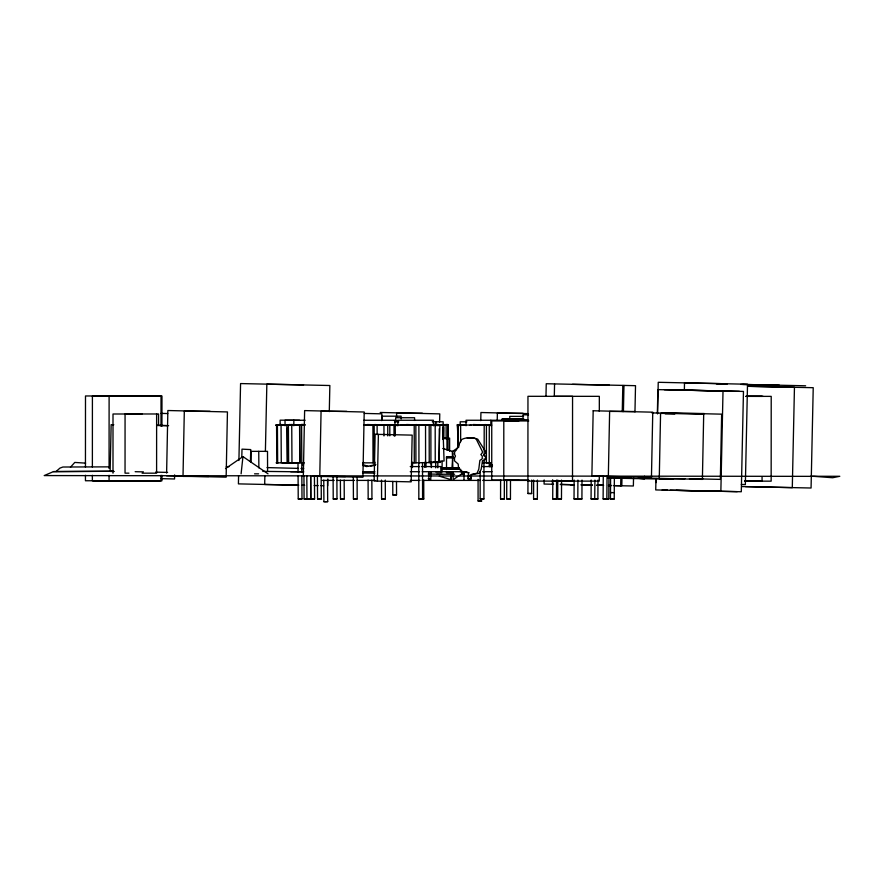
<?xml version="1.0" encoding="UTF-8"?>
<svg xmlns="http://www.w3.org/2000/svg" width="884" height="884" viewBox="0 0 884 884"><rect width="100%" height="100%" fill="white"/><g stroke="black" fill="none" stroke-linecap="round" stroke-linejoin="round"><path stroke-width="1.33" d="M85.45 475.283L85.45 480.752L158.954 480.786M85.45 467.072L85.494 395.966L161.971 396.021L161.949 426.11M92.367 475.294L92.367 480.763L161.916 480.808L161.927 475.338M92.378 467.095L92.411 395.977M109.064 480.786L109.064 475.316M109.075 468.476L109.108 395.999M112.997 473.172L113.008 413.999L158.567 413.977L158.556 424.994M156.623 414.01L156.601 473.172L142.092 473.172M160.976 475.349L160.965 480.819L93.317 480.752M160.998 426.121L161.021 396.032L93.361 395.966M394.938 425.745L394.949 420.254L363.888 420.254M479.846 500.974L478.078 500.952L478.078 479.382M483.957 462.553L483.913 498.941L480.145 498.93L480.167 471.979M482.763 462.862L484.167 462.84L484.167 458.807M484.167 456.122L484.2 425.182L487.935 424.994M486.775 462.763L491.482 462.818L486.377 462.862L486.421 425.204L457.315 424.95L458.453 446.475M489.239 462.851L489.283 425.193L491.504 425.182M599.286 475.658L599.286 481.128L527.914 481.095L527.958 396.308L599.33 396.341L599.319 411.392M762.063 477.04L762.063 481.15L744.626 481.128M397.888 425.745L397.899 420.254L433.403 420.254L433.392 425.745M435.823 424.541L435.834 421.79M502.278 498.963L500.554 498.919L500.609 480.056M500.554 498.919L504.322 498.941L504.366 480.078M506.742 480.056L506.709 498.93L508.841 498.963L510.455 498.941L510.488 480.078M537.406 480.078L537.35 498.941L535.107 498.952L533.582 498.93L533.638 480.056M460.166 425.922L460.188 421.79L466.918 421.79M466.023 425.745L466.045 420.254L515.77 420.254M490.819 425.745L490.852 420.254M531.715 480.045L531.671 493.526L529.505 493.526L527.914 493.504L527.969 480.023M561.561 480.078L561.473 498.952L560.08 498.963L557.705 498.919L557.782 480.056M509.759 420.497L509.781 416.375L523.549 416.375M523.008 420.331L523.041 414.828L528.544 414.828M556.577 480.078L556.489 498.952L554.191 498.952L552.71 498.919L552.809 480.045M577.915 480.089L577.804 498.952L576.368 498.952L574.036 498.919L574.136 480.045M579.915 498.952L578.147 498.919L581.915 498.952L582.015 480.089M593.098 498.93L597.882 498.963L597.993 480.089M592.766 498.941L591.076 498.919L591.175 480.045M591.053 498.907L594.7 498.963L594.932 480.089M603.275 476.001L603.109 498.907L604.7 498.941L606.855 498.963L607.032 476.045M606.104 498.952L605.032 498.907L608.8 498.963L608.943 477.393M614.38 477.393L614.225 498.963L612.833 498.941L610.457 498.907L610.601 477.349M166.612 473.028L167.861 410.519L227.442 411.933L226.138 477.161L166.568 475.747M174.634 474.896L174.557 478.973L161.01 478.642M303.322 475.824L304.626 410.596L364.208 412.01L362.904 477.238L312.803 476.045M381.733 420.64L381.877 413.845L364.274 413.425M396.551 417.193L396.64 413.115L422.364 413.215M439.602 422.033L439.768 413.878L380.186 412.463M480.763 420.673L480.929 412.519L528.323 413.646M497.239 419.966L497.372 413.171L523.107 413.281M644.513 476.244L644.458 478.962L639.364 478.41M238.592 475.636L238.415 483.879L297.93 485.172M238.912 460.52L240.57 383.568L329.854 385.512L329.29 411.613M264.857 476.233L264.681 484.476L298.803 485.161M265.388 451.503L266.846 384.164L303.577 384.905M327.699 485.824L327.842 478.951M377.391 481.128L378.396 434.398M544.168 479.924L544.08 484.045L553.55 484.255M545.981 396.109L546.246 383.733L635.519 385.678L634.966 411.789M552.412 484.31L552.5 480.189M554.301 396.363L554.566 383.999M620.667 485.78L620.844 477.537M622.259 411.579L622.822 385.468M621.993 477.526L621.817 485.769L613.805 485.603M623.419 411.568L623.971 385.457M633.541 477.747L633.364 485.99L613.96 485.636M655.961 478.94L655.729 489.935L741.3 491.747L743.466 391.435L657.884 389.623L657.376 412.983M656.072 482.609L656.16 478.487M657.552 413.911L658.237 382.297L747.51 384.242L745.356 484.554L741.3 484.465M684.36 389.778L684.503 382.905L721.245 383.645M241.807 457.127L241.995 449.149L250.747 449.591L250.448 461.57M412.408 467.514L412.673 462.166M431.116 471.647L430.707 479.669L428.243 478.576M431.315 467.636L431.591 462.288M451.669 471.647L451.072 479.669L439.304 476.178M451.978 467.636L453.083 452.917M241.1 473.835L242.956 456.608L268.029 473.835M374.672 464.84L374.993 462.166M431.016 464.962L431.37 462.288M468.542 477.526L468.907 474.929M363.136 464.84L363.534 462.166M438.033 424.707L434.143 424.276M70.444 467.238L74.775 462.431L85.615 463.139M412.574 462.862L440.586 462.365L429.016 462.199M810.915 476.266L839.8 476.288L832.651 477.736L814.12 476.354L44.2 475.581L53.449 471.625L56.046 471.537L59.913 468.122L62.886 467.017L109.262 466.863M225.508 468.597L242.956 456.608M458.796 447.149L452.31 451.58L452.84 467.636M464.034 472.266L453.227 479.669L452.973 471.647M370.341 466.288L375.468 465.139M422.033 498.963L423.779 498.919L423.734 480.056M375.855 464.564L366.628 466.575L362.827 465.426M533.582 498.93L535.339 498.907M448.011 439.381L447.967 424.585L394.761 425.127L394.772 435.889M304.173 462.84L299.809 462.862L299.577 425.204L304.383 425.127M483.04 424.906L485.449 424.53M524.278 419.624L502.51 419.237L505.339 419.138M333.102 476.045L333.224 498.952L335.014 498.919M335.213 498.952L336.992 498.919L336.87 476.001M323.765 480.134L323.909 501.692L325.643 501.659M325.931 501.681L327.677 501.648L327.533 480.078M552.71 498.919L554.511 498.919M469.957 425.182L471.15 425.06M394.01 435.812L393.999 425.06L398.098 424.85M457.315 424.95L465.581 424.972M394.96 435.867L394.761 425.127L398.098 425.071L393.999 425.06L398.187 425.027M480.145 498.93L483.913 498.941M291.742 425.16L299.698 425.182L299.93 462.84L291.974 462.818L291.742 425.16L293.654 425.105M353.313 477.382L353.412 498.952L357.18 498.919L357.092 477.36M357.18 498.919L353.467 498.952M557.705 498.919L561.473 498.952M340.384 480.089L340.495 498.952L344.274 498.919L344.163 480.045M478.078 500.952L481.846 500.952L480.078 500.93M395.082 424.873L397.844 424.861L368.705 425.06M381.523 480.078L381.579 498.941L383.8 498.952L385.336 498.93L385.28 480.056M368.076 480.078L368.175 498.952L370.44 498.952L371.943 498.919L371.844 480.045M438.32 424.574L435.702 424.563M392.75 481.404L392.805 494.885L394.938 494.885L396.551 494.863L396.496 481.382M523.604 419.458L501.847 419.16L503.173 419.204M418.773 462.553L418.828 498.941L423.779 498.919M422.519 462.531L422.585 498.93L420.044 498.941L421.082 498.963M480.366 424.994L473.603 425.193M574.036 498.919L577.804 498.952M437.481 424.762L442.829 424.563L444.077 461.017L440.055 461.172M317.411 476.045L317.555 498.963L321.301 498.907L321.168 476.001M321.301 498.919L317.555 498.963M298.085 476.045L298.228 498.963L300.461 498.941L301.997 498.919L301.842 476.001M306.814 476.045L306.969 498.963L307.621 498.941M527.925 493.493L529.582 493.482M531.66 493.526L530.002 493.537M283.322 425.171L275.841 425.149L279.775 425.049M286.836 425.204L288.394 425.193L288.648 462.851L287.09 462.862L286.836 425.204L298.947 425.094M287.09 462.862L287.676 462.84L287.444 427.878M344.274 498.919L340.495 498.952M537.35 498.941L535.593 498.963M283.863 425.127L282.747 425.16L287.422 425.182M284.118 462.785L283.002 462.818L297.168 462.818M514.709 419.613L522.057 419.602L506.609 419.138M400.341 425.182L403.822 425.082M303.941 476.045L304.096 498.963L311.577 498.952L314.582 498.907L314.428 476.001M307.146 498.963L307.853 498.907L306.969 498.963M312.45 498.93L310.406 498.919M285.565 462.785L282.781 462.851L286.339 462.862M292.306 462.785L289.521 462.851L293.079 462.862M289.201 462.774L276.814 462.862L276.57 425.204L277.764 425.171M276.814 462.862L278.007 462.84L276.084 462.807M514.72 419.303L502.51 419.237L510.521 419.127M363.733 425.193L395.303 424.994M414.463 425.027L403.435 425.193M414.276 462.84L414.209 425.182L435.182 424.994L435.248 462.652M556.445 498.952L554.688 498.952M374.75 425.038L363.899 425.182M484.973 425.071L490.576 425.038M394.938 420.508L397.347 420.475M381.8 425.005L389.789 425.094L389.822 435.856M462.266 425.105L464.597 425.071M594.7 498.963L594.015 498.941L597.882 498.952M121.627 395.988L122.865 395.977M276.78 425.116L288.957 425.116M293.223 425.193L301.897 425.105M439.359 424.762L441.945 424.74L437.834 424.762M461.205 424.618L457.525 424.663L458.487 446.188M121.572 480.774L122.821 480.763M299.963 498.952L298.251 498.963M300.262 498.93L301.997 498.919M305.742 498.941L304.107 498.963M306.196 498.93L307.455 498.907M312.936 498.93L314.582 498.907M308.704 498.941L307.787 498.952M309.002 498.919L310.98 498.963M420.839 498.919L422.464 498.919M275.841 425.149L279.941 425.105M432.232 424.74L440.033 424.663L433.911 424.53M290.427 462.818L293.433 462.785M288.394 425.193L293.411 425.16M394.993 424.751L398.695 424.718L394.673 424.707M523.472 419.513L510.201 419.524L527.847 419.756M299.577 425.204L305.102 425.171M374.175 425.204L374.297 462.862L373.026 462.84L372.915 425.182L383.943 425.16L383.976 435.911M421.016 425.005L423.182 424.994M373.026 462.84L362.783 462.862M53.449 471.625L113.66 471.26L56.046 471.537M369.943 498.952L368.175 498.952M370.164 498.919L371.943 498.919M435.911 424.718L448.376 424.663M485.327 424.961L490.532 424.961M433.304 424.873L435.878 424.861M394.441 494.896L392.805 494.885M394.905 494.852L396.54 494.852M383.302 498.963L381.601 498.952M383.612 498.907L385.336 498.93M610.457 498.907L614.225 498.963M459.558 425.027L466.001 425.027M482.067 425.005L491.548 425.027L486.874 425.105M486.421 425.204L489.283 425.193M605.065 498.907L605.871 498.919M327.677 501.648L323.909 501.692M746.505 396.363L771.213 396.375L771.157 481.161L744.505 481.128M745.875 396.341L763.058 396.352M524.289 419.546L509.449 419.314L523.206 419.392M305.113 420.254L285.024 420.254L285.046 425.745M528.765 420.939L491.747 420.939L491.736 480.111L528.754 480.111M394.706 421.79L398.75 421.79M432.243 421.79L443.171 421.79L443.182 424.541M416.928 424.994L430.862 425.094L430.928 462.752M481.625 424.994L490.808 424.972L488.067 424.972M490.565 425.105L473.702 425.06M443.304 438.099L449.624 438.099L449.624 451.437M453.348 456.741L446.519 456.741L446.519 468.719M446.519 457.094L453.183 457.094M446.519 457.448L453.183 457.448M446.519 457.813L453.293 457.813M489.36 465.227L492.41 465.227M489.681 465.349L492.454 465.349M489.637 465.47L492.454 465.47M489.637 466.177L492.377 466.177M492.255 466.531L489.36 466.531L489.36 462.498M410.242 466.575L419.546 466.575M421.524 466.575L440.862 466.575L440.862 471.713M482.675 466.575L492.178 466.575M441.392 468.034L459.326 468.034M442.166 468.2L459.315 468.078M442.166 468.365L459.304 468.277M442.166 468.454L459.304 468.553M442.166 468.642L459.304 468.719M442.177 468.785L459.326 468.885M290.726 471.713L303.157 471.713M362.606 471.713L374.915 471.713M410.242 471.713L419.546 471.713M422.198 471.713L466.664 471.713M482.675 471.713L492.012 471.713M435.713 471.846L442.099 471.846L442.099 461.172M446.519 472.399L453.293 472.399M453.348 472.763L446.519 472.763L446.519 471.448M461.558 472.763L464.288 472.763M254.559 473.835L258.603 473.835M436.762 474.244L454.608 474.244M461.492 474.244L464.255 474.244M613.231 477.879L622.866 477.879M322.417 480.399L334.218 480.399M336.959 480.399L354.561 480.399M357.235 480.399L374.915 480.399M410.242 480.399L420.022 480.399M422.198 480.399L480.454 480.399M482.675 480.399L501.35 480.399M504.002 480.399L528.742 480.399M554.732 396.319L572.556 396.341L572.512 481.128L554.688 481.106M746.019 396.341L762.107 396.363M142.026 413.999L125.064 413.988L125.042 473.161L128.942 473.172M502.51 419.237L524.013 419.27M518.82 420.95L503.803 420.928L503.781 480.1L518.798 480.123M461.448 424.674L457.525 424.663L459.282 424.762M468.354 478.83L471.006 478.83L471.062 474.642L477.095 473.172L478.808 469.095L479.857 460.442L482.222 458.851L482.266 456.122L480.852 454.542L482.31 452.84L482.332 451.415L476.189 439.005L474.586 438.166L467.183 438M603.12 498.907L604.789 498.93M407.336 425.06L417.436 425.105M276.57 425.204L277.41 425.204L277.653 462.862M635.353 411.524L609.629 411.414L608.325 476.642L631.342 476.741M346.804 411.358L321.069 411.248L319.765 476.476L345.5 476.587M210.038 411.281L184.314 411.171L183.01 476.399L208.734 476.509M704.25 413.513L660.569 413.403L659.265 478.631L684.989 478.741M461.614 424.685L457.525 424.663L460.884 424.707M689.409 478.686L702.946 478.741M421.878 498.907L418.828 498.941M299.588 420.298L280.118 420.176L280.14 424.309M262.769 471.371L303.764 471.857M508.344 498.963L506.841 498.941M508.819 498.907L510.455 498.941M509.449 419.314L523.24 419.425M482.553 424.972L491.581 425.16M484.167 462.84L486.377 462.862M613.971 492.631L610.513 492.576L611.396 492.598M502.598 498.907L504.322 498.941M524.168 419.624L518.057 419.546L520.068 419.602M606.314 498.919L608.8 498.963M580.147 498.919L581.915 498.952M513.173 419.248L523.405 419.381M362.539 472.973L374.849 473.161M428.188 474.023L441.856 474.244M665.221 413.867L674.779 414.043M607.905 478.056L673.475 479.272M742.637 384.452L779.379 385.192M572.512 384.341L609.253 385.081M570.357 484.653L574.291 484.73M580.854 484.863L591.352 485.073M716.371 383.844L727.189 384.087M740.715 384.374L805.644 385.789M747.875 386.319L813.225 387.7L811.07 488.012L741.632 486.543M664.337 389.689L739.4 391.347M519.019 419.679L520.3 419.712M167.164 425.613L156.59 425.392L168.612 425.657M113.793 424.74L111.141 424.685L110.135 471.415L114.124 471.503M135.164 471.702L143.396 471.868M155.617 472.133L167.606 472.399M560.312 484.399L573.694 484.741M603.606 485.349L596.512 485.25L603.153 485.316L597.794 485.261M608.59 485.515L611.717 485.515M560.423 484.476L573.76 484.763M608.468 485.493L611.142 485.548M662.182 490.001L667.542 490.123M670.227 490.178L737.245 491.648M301.997 485.261L304.693 485.316M314.163 485.526L318.229 485.614M320.925 485.67L323.632 485.736M747.599 386.286L794.451 387.336L792.296 487.648L745.444 486.598M678.326 390.032L723.013 391.037L720.858 491.349L676.172 490.333M662.072 412.751L721.653 414.165L720.349 479.393L690.559 478.686M651.917 412.894L703.697 414.165L702.393 479.393L642.823 477.979M160.965 413.392L167.728 413.546M638.425 477.835L642.491 477.935M226.326 466.586L229.044 466.653M267.023 467.592L298.239 468.387M367.258 424.53L397.656 425.48M279.167 424.519L284.482 424.696M483.294 425.027L484.023 425.06M406.474 424.53L439.901 425.602L438.729 462.067L433.381 461.89M300.969 468.476L303.687 468.564M289.123 424.53L294.063 424.696M301.234 424.53L305.079 424.663M473.249 424.53L490.797 425.204M301.543 424.53L304.041 424.618M336.992 498.919L333.224 498.952M291.366 424.53L293.897 424.629M394.187 420.596L398.286 420.883M374.772 424.53L379.313 424.906M618.104 477.879L621.474 478.2M415.933 424.53L418.209 424.906M464.586 472.056L468.984 472.719M442.729 448.486L453.183 451.58M362.893 464.664L367.821 466.188M458.586 446.475L457.647 424.961L458.487 446.508M258.747 451.348L258.868 467.89M414.585 420.475L414.574 417.734L395.678 417.734L395.701 421.856M401.137 418.939L401.115 416.187L382.231 416.187L382.253 420.309M303.632 462.862L303.356 465.592L303.345 462.907M301.61 425.193L301.82 471.957M297.996 462.575L298.052 472.012M281.057 425.182L281.289 462.84M267.587 470.642L267.498 451.348L251.001 451.348L251.056 462.376M447.978 439.403L447.934 424.607L446.122 424.563L446.166 439.359M443.735 424.563L443.779 439.359M387.733 425.127L387.767 435.889M377.114 425.193L377.148 434.608M293.831 420.254L293.853 425.745M439.271 428.762L439.326 462.387M429.171 425.127L429.237 462.785M425.536 425.16L425.591 462.818M418.883 425.193L418.95 462.851M415.856 425.204L415.922 462.862M489.637 462.498L489.637 466.531M463.989 471.713L463.989 480.399M460.641 425.303L460.641 441.812M460.641 469.139L460.641 471.713M450.718 475.426L450.718 480.399M448.055 450.044L448.055 438L446.972 438L446.972 450.044M443.359 439.226L443.547 427.447L442.729 428.32L442.729 439.326M437.834 462.476L437.834 467.835M435.713 462.509L435.713 467.846M428.839 471.713L428.839 480.399M425.955 462.299L425.955 467.183M424.674 462.299L424.674 467.183M454.531 457.746L454.486 460.829L458.177 464.056L458.608 468.697L462.94 471.901L468.597 472.686L467.813 478.785L471.216 478.852L471.271 474.653L479.006 473.349L481.172 469.316L482.498 460.686L484.001 460.542L485.526 459.161L485.559 456.431L483.736 454.807L485.614 453.149L485.636 451.724L477.692 439.149C472.62 437.414 466.299 436.95 461.393 439.657L456.343 450.022L454.619 451.823L454.586 454.498L455.503 456.056L454.531 457.746M593.175 410.762L591.882 475.99L651.453 477.404L652.757 412.176L593.175 410.762M375.136 434.309L374.131 481.04L411.171 481.857L412.176 435.127L375.136 434.309M289.455 425.094L282.769 425.182L289.499 425.116M440.099 462.321L439.238 462.332L440.099 462.321M398.319 424.961L394.607 424.95L398.33 424.994M592.479 485.161L581.749 484.918L592.457 485.15M310.837 498.963L310.682 476.045L310.737 498.907"/></g></svg>
